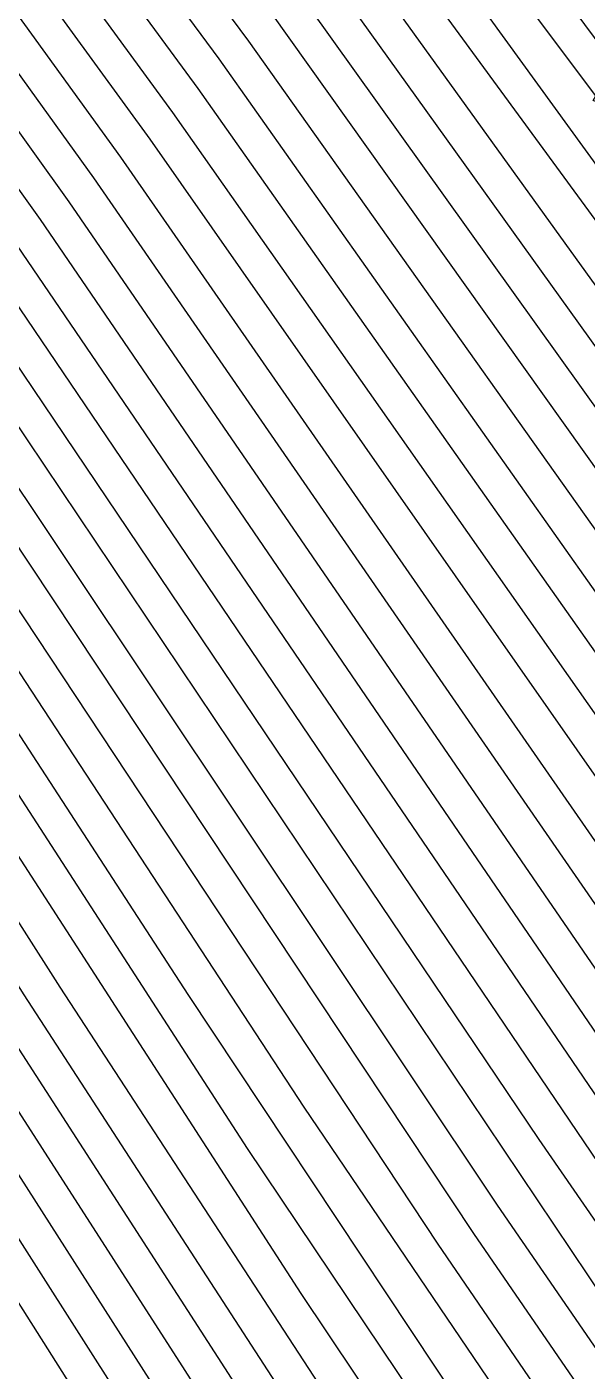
# Model space of a CAD drawing. Header units: inches. Extents: x 2608994 to 2618701, y 1261813 to 1271655.
# Drawn here: x 2617429 to 2617655, y 1265515 to 1266057 of the extents above; entities that cross this region are included whole.
import ezdxf

# ---------------------------------------------------------------- set-up
doc = ezdxf.new("R2010")
doc.units = ezdxf.units.IN
doc.header["$MEASUREMENT"] = 0

msp = doc.modelspace()

# ---------------------------------------------------------------- linework, layer by layer
for points, elevation in [([(2617539.4, 1263542.32), (2617631.2, 1263983.52), (2617741.94, 1264550.32), (2617830.4, 1265079.6), (2617853.2, 1265230.5), (2617858.71, 1265285.92), (2617636, 1265608.53), (2617402.19, 1265955.52), (2617339.8, 1266044.32), (2617274.58, 1266133.12), (2617176.06, 1266260.32), (2617079.2, 1266377.73), (2616959.2, 1266513.92), (2616849.32, 1266631.12), (2616799.6, 1266680.82), (2616755.2, 1266722.38), (2616712, 1266759.86), (2616670, 1266793.05), (2616438.4, 1266950.04)], 295), ([(2617539.52, 1263538.72), (2617628.8, 1263968.29), (2617742.44, 1264550.32), (2617832.8, 1265090.09), (2617856.8, 1265248.44), (2617862.8, 1265306.54), (2617668.81, 1265585.92), (2617411.94, 1265965.12), (2617347.48, 1266056.32), (2617280.98, 1266146.32), (2617180.94, 1266274.72), (2617083.45, 1266392.32), (2616962.42, 1266529.12), (2616850, 1266648.48), (2616800.8, 1266697.41), (2616754, 1266741.05), (2616710.8, 1266778.34), (2616668.8, 1266811.32), (2616491.2, 1266931.49)], 296), ([(2617526.8, 1263421.23), (2617606, 1263812.33), (2617747.68, 1264544.32), (2617814.8, 1264931.51), (2617873.6, 1265283.59), (2617906, 1265494.36), (2617913.2, 1265551.87), (2617913.9, 1265572.72), (2617544.66, 1266087.52), (2617445.82, 1266218.32), (2617345.5, 1266344.32), (2617212.7, 1266501.52), (2617080.36, 1266649.12), (2616939.09, 1266796.72), (2616811.6, 1266920.27)], 309), ([(2617533.31, 1263470.32), (2617610.8, 1263849.05), (2617746.18, 1264546.72), (2617808.8, 1264909.78), (2617862.8, 1265235.62), (2617891.6, 1265424.99), (2617897.6, 1265474.13), (2617897.6, 1265492.08), (2617663.6, 1265822.53), (2617659.88, 1265825.92), (2617658.8, 1265829.28), (2617506.96, 1266044.32), (2617423.57, 1266157.12), (2617338.02, 1266267.52), (2617222, 1266409.21), (2617100.8, 1266548.67), (2616968.99, 1266691.12), (2616850, 1266811.39), (2616758.94, 1266896.32)], 305), ([(2617528, 1263431.28), (2617607.2, 1263821.49), (2617747.41, 1264545.52), (2617816, 1264941.97), (2617872.4, 1265280.94), (2617903.6, 1265485.83), (2617909.6, 1265535.71), (2617909.6, 1265553.25), (2617534.3, 1266077.92), (2617440.47, 1266202.72), (2617343.66, 1266325.12), (2617215.9, 1266477.52), (2617086.4, 1266623.12), (2616946.74, 1266770.32), (2616822.87, 1266891.52)], 308), ([(2617541.53, 1263574.72), (2617579.07, 1263759.52), (2617643.2, 1264059.57), (2617739.89, 1264552.72), (2617810, 1264973.63), (2617831.6, 1265114.27), (2617839.36, 1265176.72), (2617838.8, 1265184.07), (2617671.64, 1265426.32), (2617672.64, 1265427.52), (2617541.2, 1265621.56), (2617350.84, 1265912.32), (2617241.25, 1266069.52), (2617149.2, 1266191.92), (2617053.44, 1266310.72), (2616942.63, 1266439.12), (2616836.8, 1266554.2), (2616788.8, 1266603.07), (2616754, 1266635.99), (2616709.6, 1266674.88), (2616668.8, 1266707.41), (2616634, 1266732.22), (2616516.4, 1266808.56), (2616406, 1266882.96)], 290), ([(2617524.4, 1263389.85), (2617606, 1263797.32), (2617755.97, 1264576.72), (2617836.4, 1265040.94), (2617894, 1265385.55), (2617926.4, 1265597.32), (2617933.6, 1265656.93), (2617933.6, 1265675.51), (2617678.99, 1266025.12), (2617584.57, 1266152.32), (2617474.66, 1266293.92), (2617365.48, 1266427.12), (2617222.64, 1266591.52), (2617085.87, 1266740.32), (2616944.61, 1266884.32)], 314), ([(2617736.5, 1264556.32), (2617787.2, 1264863.85), (2617808.8, 1265015.06), (2617808.31, 1265018.32), (2617633.44, 1265276.32), (2617512.77, 1265458.72), (2617392.94, 1265645.92), (2617254.49, 1265869.12), (2617170.36, 1265995.12), (2617093, 1266101.92), (2617004.4, 1266215.92), (2616913.49, 1266325.12), (2616822.4, 1266427.55), (2616779.6, 1266472.72), (2616745.6, 1266505.87), (2616704.8, 1266541.68), (2616665.2, 1266573.25), (2616626.8, 1266600.18), (2616506.8, 1266674.7), (2616398.39, 1266745.12), (2616300.4, 1266811.61), (2616203.2, 1266880.28)], 282), ([(2617541.92, 1263572.32), (2617577.75, 1263748.72), (2617640.8, 1264044.37), (2617740.4, 1264552.72), (2617817.2, 1265014.56), (2617837.6, 1265149.48), (2617843.29, 1265203.12), (2617595.2, 1265566.32), (2617349.82, 1265937.52), (2617294.18, 1266017.92), (2617234.26, 1266100.72), (2617137.88, 1266226.72), (2617039.45, 1266346.72), (2616934.59, 1266466.72), (2616815.2, 1266594.3), (2616776.8, 1266632.25), (2616738.4, 1266667.42), (2616700, 1266700.14), (2616664, 1266728.25), (2616437.2, 1266879.47)], 291), ([(2617533.71, 1263476.32), (2617612, 1263858.26), (2617745.69, 1264546.72), (2617805.2, 1264891.91), (2617858, 1265210.46), (2617886.8, 1265398.81), (2617892.9, 1265446.72), (2617894, 1265471.12), (2617498.49, 1266032.32), (2617416.45, 1266143.92), (2617332.3, 1266253.12), (2617216.97, 1266394.72), (2617098.62, 1266531.52), (2616968.23, 1266673.12), (2616850, 1266793.27), (2616757.75, 1266879.52)], 304), ([(2617540.45, 1263551.92), (2617633.6, 1263998.75), (2617741.6, 1264551.14), (2617829.2, 1265076.7), (2617850.8, 1265221.4), (2617854.58, 1265253.52), (2617854.4, 1265266.38), (2617669.6, 1265533.01), (2617388.36, 1265951.92), (2617328.72, 1266037.12), (2617266.42, 1266122.32), (2617169.3, 1266248.32), (2617074.66, 1266363.52), (2616956.8, 1266497.86), (2616848.11, 1266614.32), (2616798.4, 1266664.26), (2616756.4, 1266703.72), (2616713.2, 1266741.4), (2616671.2, 1266774.79), (2616638.8, 1266797.96), (2616527.2, 1266871.71)], 294), ([(2617520.8, 1263375.08), (2617604.8, 1263794.14), (2617753.6, 1264566.31), (2617829.2, 1265002.25), (2617888, 1265353.38), (2617921.6, 1265571.62), (2617928.8, 1265628.62), (2617930, 1265654.43), (2617660, 1266026.58), (2617657.71, 1266027.52), (2617658.8, 1266029.47), (2617578.52, 1266136.72), (2617471.14, 1266275.92), (2617362.67, 1266409.12), (2617220.65, 1266573.52), (2617084.54, 1266722.32), (2616943.6, 1266866.7)], 313), ([(2617736.21, 1264557.52), (2617784.8, 1264852.82), (2617800.4, 1264956.13), (2617804.76, 1264994.32), (2617804, 1264998.34), (2617625.62, 1265261.92), (2617502.12, 1265449.12), (2617381.6, 1265638.29), (2617241.61, 1265865.52), (2617161.93, 1265985.52), (2617084.93, 1266092.32), (2616997.68, 1266205.12), (2616908.13, 1266313.12), (2616820, 1266412.59), (2616778, 1266457.09), (2616744.4, 1266489.94), (2616703.6, 1266525.74), (2616664, 1266557.21), (2616625.6, 1266583.98), (2616506.8, 1266657.25), (2616398.8, 1266727), (2616300.4, 1266793.47), (2616203.2, 1266861.93)], 281), ([(2617737.81, 1264555.12), (2617795.6, 1264904.35), (2617813.6, 1265022.23), (2617820.07, 1265074.72), (2617819.6, 1265080.7), (2617673.2, 1265295.08), (2617536.4, 1265500.31), (2617428.4, 1265666.84), (2617291.28, 1265883.52), (2617197.61, 1266021.52), (2617114.79, 1266134.32), (2617022.99, 1266250.72), (2616926.81, 1266364.72), (2616829.6, 1266472.76), (2616751.6, 1266551.72), (2616707.2, 1266590.81), (2616666.4, 1266623.41), (2616628, 1266650.5), (2616510.56, 1266724.72), (2616401.2, 1266796.81), (2616301.68, 1266865.12)], 285), ([(2617511.42, 1263417.52), (2617541.85, 1263580.72), (2617580.38, 1263770.32), (2617645.6, 1264074.75), (2617739.39, 1264552.72), (2617806.4, 1264955.33), (2617826.8, 1265087.67), (2617835.52, 1265156.32), (2617835.2, 1265163.05), (2617614.37, 1265486.32), (2617494.4, 1265666.97), (2617338.96, 1265906.32), (2617232.42, 1266059.92), (2617142.61, 1266179.92), (2617047.24, 1266298.72), (2616940, 1266423.53), (2616835.66, 1266537.52), (2616788.8, 1266585.5), (2616754.76, 1266617.92), (2616710.8, 1266656.58), (2616668.8, 1266690.18), (2616632.8, 1266715.84), (2616516.4, 1266791), (2616407.2, 1266864.24)], 289), ([(2617541.49, 1263561.52), (2617636, 1264013.96), (2617741.17, 1264551.52), (2617824.4, 1265050.96), (2617846, 1265194.46), (2617850.8, 1265234.1), (2617850.8, 1265245.38), (2617619.2, 1265582.04), (2617376.26, 1265945.92), (2617319.42, 1266027.52), (2617259.2, 1266110.32), (2617165.42, 1266232.72), (2617070.3, 1266349.12), (2616955.04, 1266481.12), (2616846.93, 1266597.52), (2616797.2, 1266647.73), (2616757.6, 1266685.09), (2616713.2, 1266723.97), (2616672.4, 1266756.54), (2616638.8, 1266780.69), (2616514.35, 1266862.72)], 293), ([(2617534.33, 1263483.52), (2617613.2, 1263867.48), (2617745.21, 1264546.72), (2617802.8, 1264881.11), (2617854.4, 1265192.73), (2617883.2, 1265381.28), (2617889.2, 1265428.8), (2617890.13, 1265450.32), (2617488.34, 1266022.72), (2617408.47, 1266131.92), (2617326.61, 1266238.72), (2617212.89, 1266379.12), (2617098.28, 1266512.32), (2616967.6, 1266654.98), (2616850.04, 1266775.12), (2616757.6, 1266861.84)], 303), ([(2617531.6, 1263453.65), (2617608.4, 1263830.67), (2617746.93, 1264545.52), (2617811.2, 1264917.12), (2617867.6, 1265255.92), (2617898.8, 1265459.76), (2617904.8, 1265507.25), (2617906, 1265532.26), (2617527.48, 1266063.52), (2617438.81, 1266182.32), (2617347.6, 1266298.72), (2617228, 1266443.05), (2617100.72, 1266587.92), (2616965.9, 1266731.92), (2616846.4, 1266851.06)], 307), ([(2617737.3, 1264555.12), (2617793.2, 1264893.42), (2617816.27, 1265054.32), (2617816, 1265059.67), (2617674.4, 1265267.52), (2617526.8, 1265489.08), (2617415.49, 1265661.52), (2617279.72, 1265877.52), (2617189.04, 1266011.92), (2617108.39, 1266122.32), (2617017.06, 1266238.72), (2616922.32, 1266351.52), (2616827.2, 1266457.63), (2616784, 1266502.93), (2616749.67, 1266536.32), (2616707.2, 1266573.71), (2616666.4, 1266606.35), (2616628, 1266633.44), (2616509.2, 1266708.11), (2616398.8, 1266780.56), (2616299.2, 1266848.72)], 284), ([(2617739.11, 1264553.92), (2617804, 1264944.52), (2617823.2, 1265069.31), (2617831.7, 1265135.92), (2617831.6, 1265142.03), (2617674.4, 1265371.59), (2617672.26, 1265372.32), (2617673.61, 1265373.52), (2617518.4, 1265604.89), (2617327.93, 1265899.12), (2617223.64, 1266050.32), (2617136.05, 1266167.92), (2617042.09, 1266285.52), (2616937.6, 1266407.73), (2616834.66, 1266520.72), (2616755.2, 1266600.17), (2616710.8, 1266639.31), (2616668.8, 1266672.98), (2616631.6, 1266699.47), (2616512.8, 1266775.82), (2616404.8, 1266848)], 288), ([(2617535.42, 1263493.12), (2617615.6, 1263882.76), (2617744.94, 1264547.92), (2617801.6, 1264877.4), (2617852, 1265182.46), (2617879.6, 1265363.7), (2617885.6, 1265411.97), (2617886.02, 1265429.92), (2617479.09, 1266011.92), (2617402, 1266117.93), (2617320.93, 1266224.32), (2617208.82, 1266363.52), (2617096.87, 1266494.32), (2616967.85, 1266635.92), (2616850, 1266757.04), (2616756.4, 1266845.11)], 302), ([(2617523.2, 1263391.22), (2617602.4, 1263784.87), (2617750, 1264549.14), (2617824.4, 1264977.59), (2617884.4, 1265335.99), (2617918, 1265554.54), (2617925.2, 1265612.51), (2617925.85, 1265633.92), (2617570.68, 1266123.52), (2617464.4, 1266262), (2617357.86, 1266393.52), (2617218.65, 1266555.52), (2617082.8, 1266704.76), (2616942.15, 1266849.52)], 312), ([(2617735.7, 1264557.52), (2617782.4, 1264841.76), (2617800.9, 1264972.72), (2617800.4, 1264977.31), (2617612.2, 1265255.92), (2617486.05, 1265447.92), (2617367.2, 1265635.63), (2617229.57, 1265860.72), (2617154.36, 1265974.72), (2617077.82, 1266081.52), (2616991.98, 1266193.12), (2616904, 1266299.76), (2616817.6, 1266397.7), (2616776.8, 1266441.09), (2616742.06, 1266475.12), (2616702.4, 1266509.84), (2616664, 1266540.32), (2616625.6, 1266567.03), (2616506.8, 1266639.83), (2616397.04, 1266710.32), (2616299.2, 1266776.15), (2616203.2, 1266843.57)], 280), ([(2617524.4, 1263401.2), (2617603.6, 1263794.02), (2617748.8, 1264545.19), (2617819.6, 1264952.88), (2617879.6, 1265311.16), (2617913.2, 1265528.8), (2617920.4, 1265584.67), (2617922.1, 1265612.32), (2617660, 1265977.53), (2617562.87, 1266110.32), (2617457.5, 1266248.32), (2617351.08, 1266380.32), (2617209.27, 1266545.92), (2617072.88, 1266695.92), (2616931.89, 1266841.12)], 311), ([(2617540.41, 1263560.32), (2617575.43, 1263733.12), (2617638.4, 1264029.17), (2617740.67, 1264551.52), (2617814.8, 1264995.08), (2617837.6, 1265142.45), (2617847.22, 1265217.52), (2617846.95, 1265224.72), (2617609.6, 1265570.59), (2617377.25, 1265920.72), (2617317.79, 1266007.12), (2617257.32, 1266091.12), (2617161.56, 1266217.12), (2617063.96, 1266337.12), (2616947.99, 1266470.32), (2616839.2, 1266587.55), (2616791.2, 1266635.93), (2616752.8, 1266671.96), (2616709.6, 1266709.57), (2616668.8, 1266741.94), (2616636.4, 1266765.05), (2616526, 1266837.33)], 292), ([(2617537.6, 1263516.48), (2617621.6, 1263922.54), (2617743.69, 1264549.12), (2617796.8, 1264859.14), (2617843.6, 1265143.99), (2617868.8, 1265310.69), (2617873.62, 1265349.52), (2617874.13, 1265368.72), (2617664.8, 1265668.62), (2617446.52, 1265986.72), (2617374.4, 1266087.3), (2617300.35, 1266185.92), (2617194.78, 1266319.12), (2617090.61, 1266442.72), (2616971.2, 1266575.91), (2616850.81, 1266701.92), (2616793.6, 1266757.6), (2616749.2, 1266798.28), (2616704.8, 1266835.81)], 299), ([(2617535.57, 1263497.92), (2617618, 1263898.03), (2617744.45, 1264547.92), (2617800.4, 1264873.7), (2617849.6, 1265172.18), (2617876, 1265346.08), (2617882, 1265395.33), (2617882, 1265409.9), (2617707.7, 1265657.92), (2617467.33, 1266004.72), (2617392.6, 1266107.92), (2617314.35, 1266211.12), (2617204.78, 1266347.92), (2617096, 1266475.72), (2616969.34, 1266615.52), (2616851.02, 1266737.92), (2616792.4, 1266794.41), (2616748, 1266834.74)], 301), ([(2617512.91, 1263434.32), (2617543.62, 1263598.72), (2617585, 1263801.52), (2617650.4, 1264105.1), (2617738.6, 1264553.92), (2617801.6, 1264933.68), (2617820.8, 1265059.2), (2617828, 1265117.61), (2617826.83, 1265122.72), (2617672.48, 1265348.32), (2617540, 1265546.42), (2617304.27, 1265911.12), (2617213.19, 1266043.12), (2617127.69, 1266158.32), (2617034.02, 1266275.92), (2616933.84, 1266393.52), (2616832, 1266505.72), (2616754, 1266583.98), (2616709.6, 1266623.1), (2616667.6, 1266656.73), (2616630.4, 1266683.13), (2616511.6, 1266759.07), (2616401.2, 1266832.56)], 287), ([(2617538.45, 1263529.12), (2617626.4, 1263953.05), (2617742.8, 1264549.6), (2617836.4, 1265108.1), (2617861.6, 1265275.11), (2617866.4, 1265315.36), (2617866.4, 1265327.66), (2617666.74, 1265614.72), (2617423.41, 1265972.32), (2617356.93, 1266065.92), (2617287.41, 1266159.52), (2617185.85, 1266289.12), (2617086.4, 1266408.45), (2616962.8, 1266547.46), (2616849.44, 1266667.12), (2616796, 1266719.79), (2616752.8, 1266759.76), (2616708.4, 1266797.82), (2616667.6, 1266829.6)], 297), ([(2617532.8, 1263463.73), (2617609.6, 1263839.85), (2617746.45, 1264545.52), (2617808.8, 1264906.38), (2617864, 1265238.31), (2617894, 1265433.75), (2617901.2, 1265490.62), (2617901.99, 1265511.52), (2617518.94, 1266051.52), (2617432, 1266168.63), (2617343.76, 1266281.92), (2617225.18, 1266425.92), (2617101.47, 1266567.52), (2616966.4, 1266712.62), (2616847.6, 1266831.81)], 306), ([(2617737.01, 1264556.32), (2617790.8, 1264882.46), (2617812.54, 1265035.12), (2617812.34, 1265038.72), (2617675.32, 1265240.32), (2617673.25, 1265241.52), (2617522, 1265470.52), (2617406.8, 1265649.61), (2617267.46, 1265872.72), (2617178.84, 1266004.72), (2617100.22, 1266112.72), (2617010.22, 1266227.92), (2616917.2, 1266339.1), (2616824.65, 1266442.72), (2616781.6, 1266488.01), (2616748, 1266520.73), (2616706, 1266557.67), (2616665.2, 1266590.23), (2616626.8, 1266617.19), (2616510.32, 1266689.92), (2616401.2, 1266761.1), (2616302.8, 1266828.08)], 283), ([(2617512.17, 1263434.32), (2617543.91, 1263604.72), (2617586.29, 1263812.32), (2617652.8, 1264120.26), (2617738.32, 1264555.12), (2617799.2, 1264922.83), (2617817.2, 1265040.75), (2617823.96, 1265096.32), (2617823.2, 1265101.73), (2617673.2, 1265321.37), (2617553.2, 1265500.65), (2617442.8, 1265669.92), (2617302.91, 1265889.52), (2617205.38, 1266032.32), (2617122.14, 1266145.12), (2617028.97, 1266262.72), (2616931.35, 1266377.92), (2616830.8, 1266489.22), (2616753.13, 1266567.52), (2616708.4, 1266606.93), (2616667.6, 1266639.59), (2616629.2, 1266666.81), (2616511.65, 1266741.52), (2616402.4, 1266813.87)], 286), ([(2617537.6, 1263520.61), (2617624, 1263937.8), (2617743.2, 1264549.12), (2617795.6, 1264855.42), (2617841.2, 1265133.62), (2617865.2, 1265292.93), (2617870.04, 1265332.72), (2617870, 1265348.65), (2617667.2, 1265639.39), (2617434.93, 1265979.52), (2617366.44, 1266075.52), (2617293.87, 1266172.72), (2617190.79, 1266303.52), (2617089.24, 1266424.72), (2616964, 1266564.92), (2616850, 1266684.64), (2616799.6, 1266734.1), (2616751.6, 1266778.48), (2616707.2, 1266816.32)], 298), ([(2617536.4, 1263506.25), (2617619.2, 1263907.27), (2617744, 1264548.11), (2617844.8, 1265146.82), (2617871.2, 1265319.72), (2617877.2, 1265366.46), (2617878.4, 1265388.86), (2617694.93, 1265650.72), (2617456.48, 1265996.32), (2617383.84, 1266097.12), (2617307.8, 1266197.92), (2617199.76, 1266333.52), (2617093.6, 1266458.87), (2616967.48, 1266598.72), (2616851.2, 1266719.63), (2616793.6, 1266775.43), (2616749.2, 1266815.97)], 300), ([(2617525.6, 1263411.2), (2617604.8, 1263803.17), (2617748.38, 1264545.52), (2617818.4, 1264949.25), (2617877.2, 1265301.09), (2617909.6, 1265511.6), (2617916.8, 1265568.21), (2617918, 1265593.34), (2617552.41, 1266100.72), (2617451.18, 1266233.92), (2617349.28, 1266361.12), (2617212.58, 1266521.92), (2617080.4, 1266668.5), (2616940, 1266814.43)], 310)]:
    msp.add_lwpolyline(points, dxfattribs=dict(elevation=elevation))

doc.saveas('drawing.dxf')
